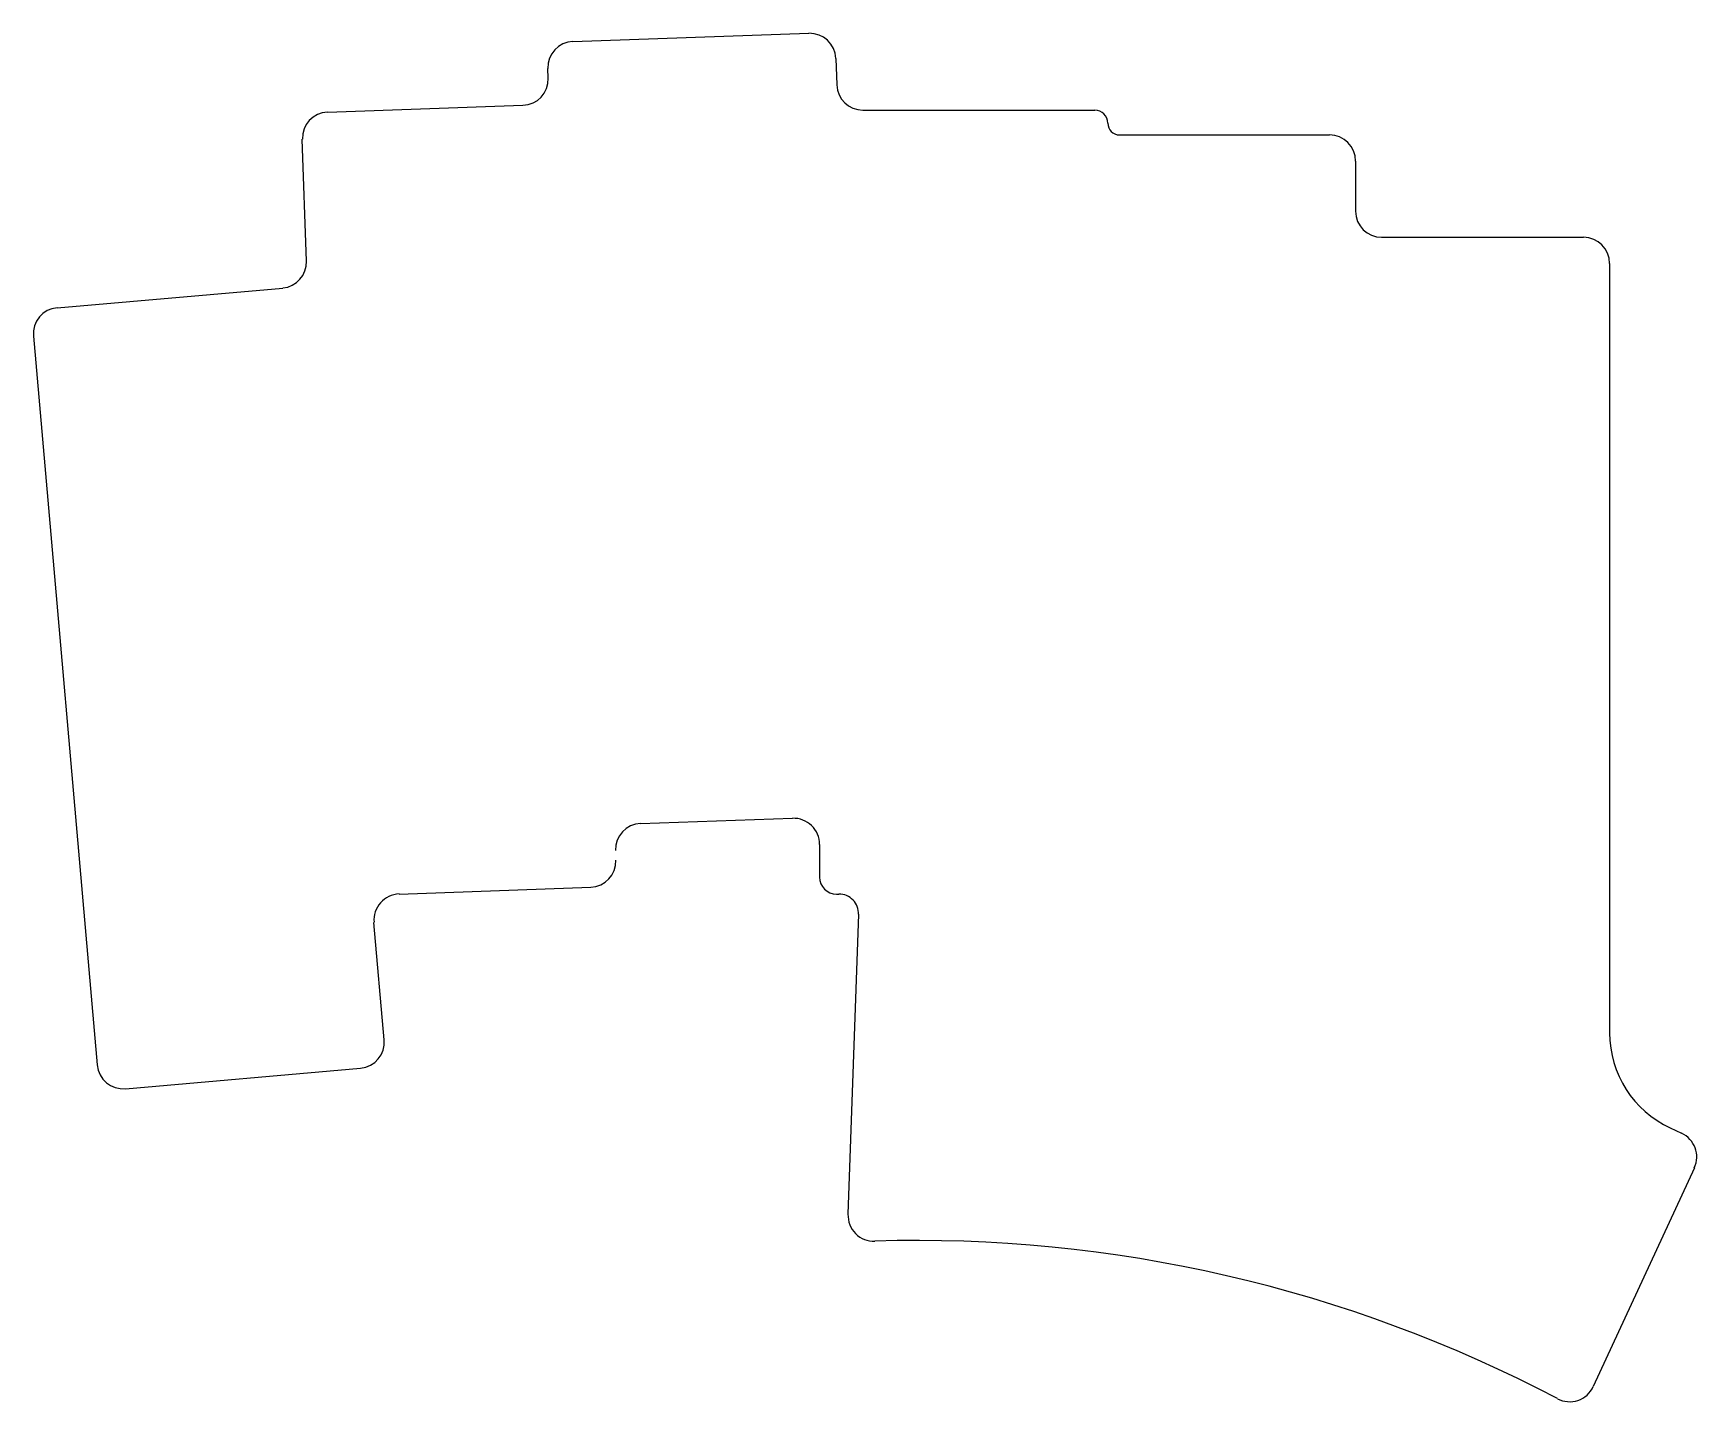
# Model space of a CAD drawing. Extents: x -64 to 64, y -53 to 52.
import ezdxf

# ---------------------------------------------------------------- set-up
doc = ezdxf.new("R2010")
doc.units = 0
doc.layers.add('MODELSKETCH_VISIBLE', color=7, linetype='CONTINUOUS')

msp = doc.modelspace()

# ---------------------------------------------------------------- linework, layer by layer
at = {"layer": 'MODELSKETCH_VISIBLE'}
for p, q in [((-22.45, 51.72), (-4.36, 52.35)), ((-2.29, 50.42), (-2.22, 48.39)), ((-24.35, 48.9), (-24.38, 49.65)), ((-41.27, 46.31), (-26.28, 46.83)), ((-0.22, 46.46), (17.56, 46.46)), ((-42.88, 34.89), (-43.2, 44.24)), ((19.46, 44.56), (35.56, 44.56)), ((37.56, 42.56), (37.56, 38.71)), ((39.56, 36.71), (55.04, 36.71)), ((57.04, 34.71), (57.04, -24.29)), ((-62.01, 31.31), (-44.7, 32.82)), ((-63.82, 29.14), (-58.93, -26.74)), ((-17.26, -8.24), (-5.61, -7.83)), ((-3.54, -9.83), (-3.54, -12.34)), ((-35.78, -13.64), (-21.09, -13.12)), ((-2.24, -13.64), (-2.05, -13.64)), ((-0.56, -15.19), (-1.36, -38.19)), ((-36.92, -24.82), (-37.71, -15.81)), ((-56.77, -28.56), (-38.74, -26.98)), ((61.69, -31.57), (62.56, -31.97)), ((63.54, -34.63), (55.79, -51.4))]:
    msp.add_line(p, q, dxfattribs=at)
for centre, radius, start, end in [((-4.29, 50.35), 2, 2, 92), ((-22.38, 49.72), 2, 92, 182), ((-26.35, 48.83), 2, 272, 2), ((-0.22, 48.46), 2, 182, 270), ((-41.2, 44.31), 2, 92, 182), ((17.56, 45.46), 1, 0, 90), ((19.46, 45.46), 0.9, 180, 270), ((35.56, 42.56), 2, 0, 90), ((39.56, 38.71), 2, 180, 270), ((55.04, 34.71), 2, 0, 90), ((-44.88, 34.82), 2, 275, 2), ((-61.83, 29.32), 2, 95, 185), ((-17.19, -10.23), 2, 92, 182), ((-5.54, -9.83), 2, 0, 92), ((-21.16, -11.12), 2, 272, 2), ((-2.24, -12.34), 1.3, 180, 270), ((-35.71, -15.63), 2, 92, 185), ((-2.05, -15.14), 1.5, 358, 90), ((-38.91, -24.99), 2, 275, 5), ((65.06, -24.29), 8.02, 180, 245.2), ((-56.94, -26.57), 2, 185, 275), ((61.72, -33.79), 2, 335.2, 65.2), ((0.64, -38.26), 2, 178, 271.7764), ((3.97, -145.58), 105.38, 62.246, 91.7764), ((53.97, -50.56), 2, 242.246, 335.2)]:
    msp.add_arc(centre, radius, start, end, dxfattribs=at)

doc.saveas('drawing.dxf')
